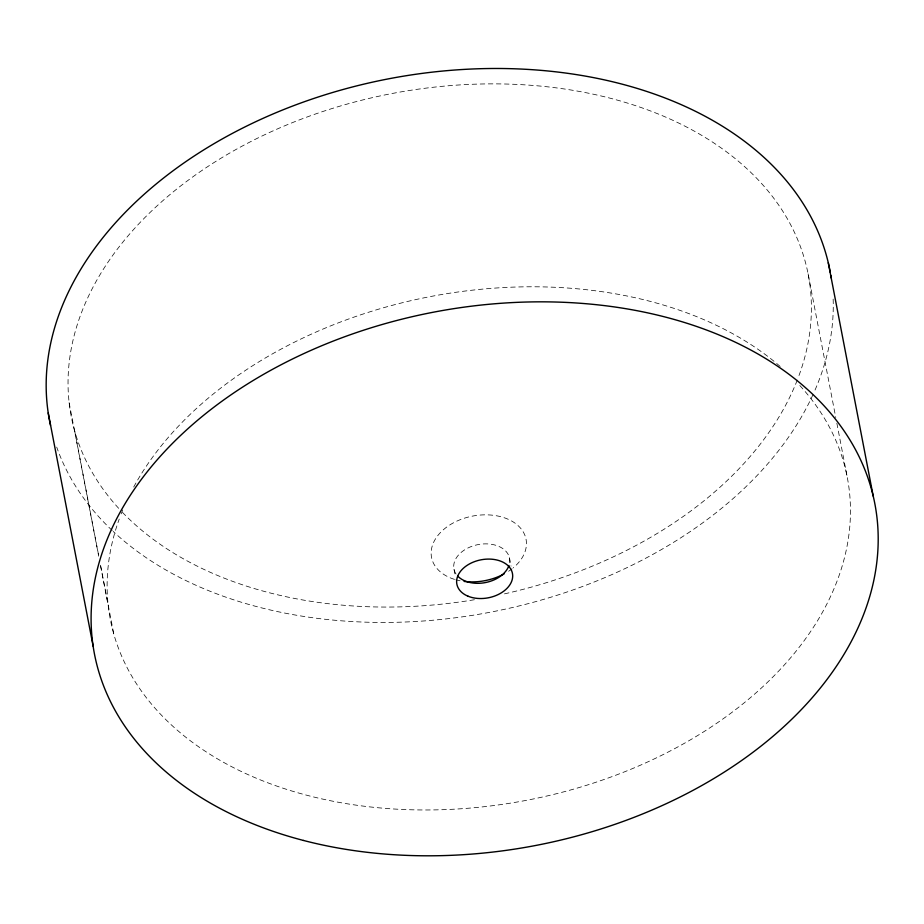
<?xml version="1.0" encoding="UTF-8"?>
<svg xmlns="http://www.w3.org/2000/svg" width="924" height="924" viewBox="0 0 924 924"><rect width="100%" height="100%" fill="white"/><g stroke="black" fill="none" stroke-linecap="round" stroke-linejoin="round"><path stroke-width="0.69" stroke-dasharray="4.62 3.46" d="M808.096 273.827L835.77 417.556M836.855 423.192L847.169 476.749M509.436 557.842L511.041 566.146M454.019 569.346L455.359 576.253M74.763 431.346L98.914 556.756M100.543 565.211L113.837 634.257M69.115 402.61L98.695 556.213M100.6 566.077L108.189 605.532M799.826 385.516A375.271 256.422 -10.9 0 1 529.209 799.791A375.271 256.422 -10.9 0 1 119.219 519.115M121.206 513.848A375.271 256.422 -10.9 0 1 122.753 509.99M133.703 487.029A375.271 256.422 -10.9 0 1 433.448 295.992A375.271 256.422 -10.9 0 1 780.168 366.447M833.148 299.11A397.355 271.494 -10.9 0 1 813.686 393.104M813.097 394.398A397.355 271.494 -10.9 0 1 492.85 611.711A397.355 271.494 -10.9 0 1 113.225 531.462M112.185 530.48A397.355 271.494 -10.9 0 1 56.711 447.112M118.676 508.327A375.271 256.422 -10.9 0 1 392.157 93.497A375.271 256.422 -10.9 0 1 797.782 378.771M797.25 380.111A375.271 256.422 -10.9 0 1 503.88 593.993M474.428 599.722A375.271 256.422 -10.9 0 1 122.499 512.404M454.481 579.371A48.117 32.871 -10.9 0 1 439.789 533.24A48.117 32.871 -10.9 0 1 509.066 519.681A48.117 32.871 -10.9 0 1 513.19 567.867M512.092 568.757A48.117 32.871 -10.9 0 1 508.593 571.263M460.06 580.78A48.117 32.871 -10.9 0 1 455.844 579.775M456.063 574.023A28.297 19.335 -10.9 0 1 477.489 544.721A28.297 19.335 -10.9 0 1 509.598 562.924"/><path stroke-width="1.39" d="M828.285 262.786L873.215 496.142M48.221 412.913L93.162 646.269M830.768 275.225A397.355 271.494 -10.9 0 1 831.207 278.008M50.52 425.387A397.355 271.494 -10.9 0 1 386.417 79.245A397.355 271.494 -10.9 0 1 830.295 272.441M504.077 573.954A48.117 32.871 -10.9 0 1 464.091 581.427M508.951 565.5A28.297 19.335 -10.9 0 1 485.966 582.466A28.297 19.335 -10.9 0 1 457.75 576.126M303.407 840.436A397.355 271.494 -10.9 0 0 877.8 526.807A397.355 271.494 -10.9 0 0 272.753 369.207A397.355 271.494 -10.9 0 0 303.407 840.436M468.064 596.223A28.297 19.335 -10.9 0 0 512.52 578.135A28.297 19.335 -10.9 0 0 473.388 562.069A28.297 19.335 -10.9 0 0 468.064 596.223"/></g></svg>
